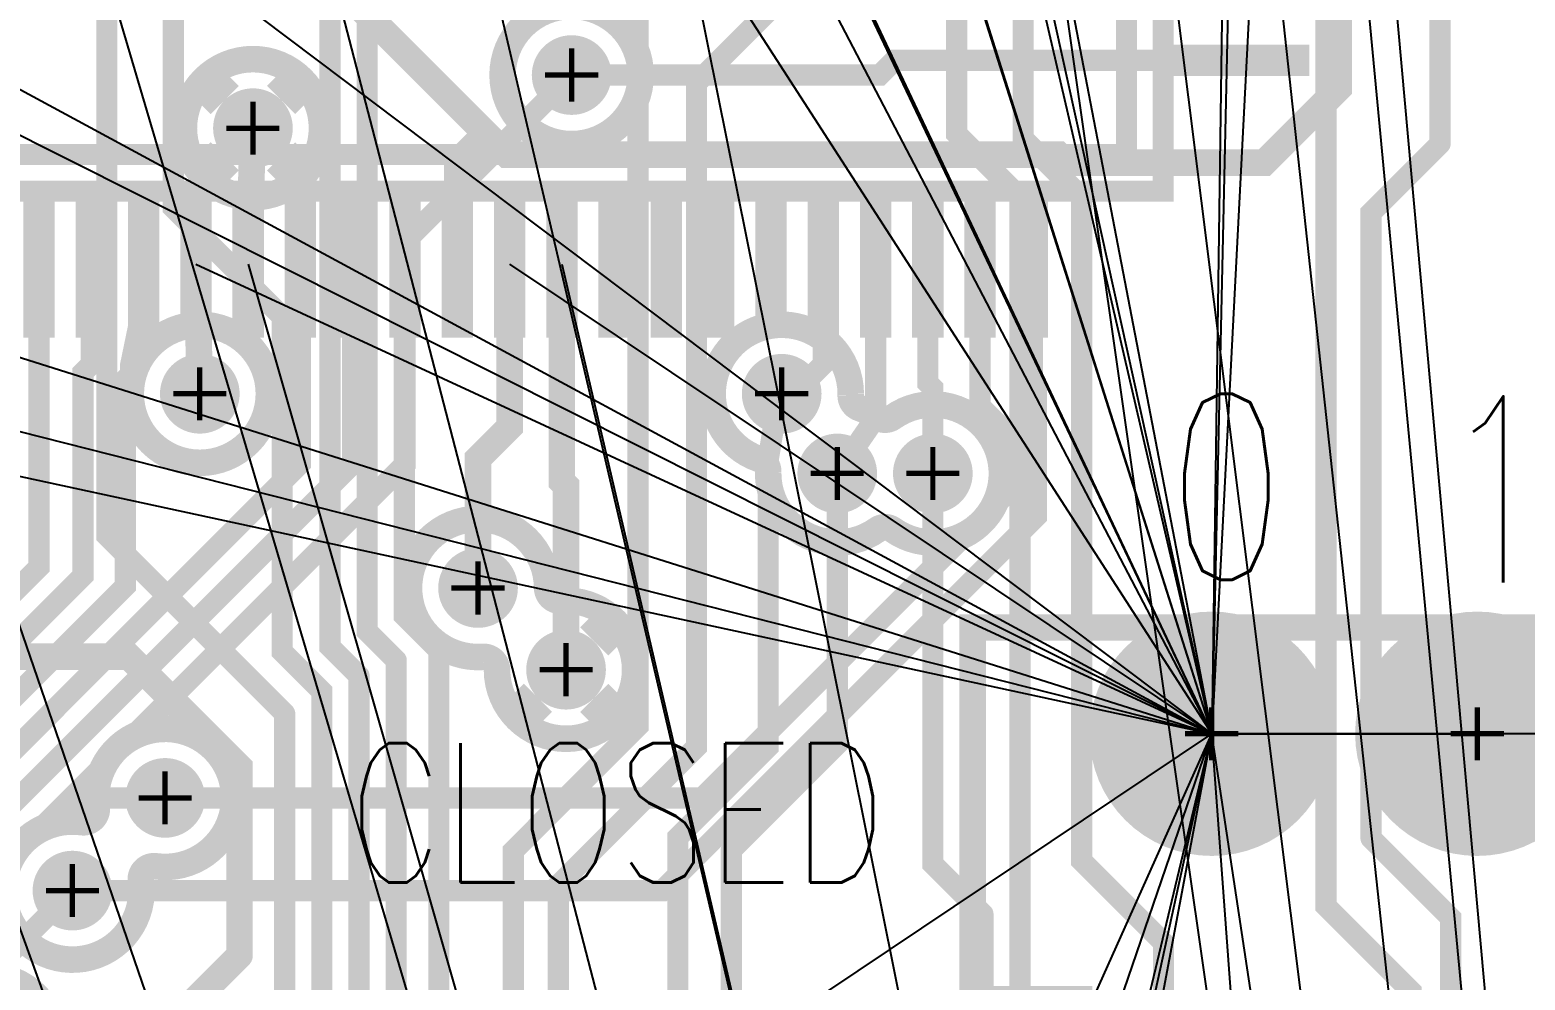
# Model space of a CAD drawing. Extents: x 17995 to 21002, y 17295 to 24095.
# Drawn here: x 19031 to 19594, y 20614 to 20972 of the extents above; entities that cross this region are included whole.
import ezdxf

# ---------------------------------------------------------------- set-up
doc = ezdxf.new("R2010")
doc.units = 0
for name, pattern in [('SIG_1', [2, 1, 1]), ('SIG_100', [2, 1, 1]), ('SIG_25', [2, 1, 1]), ('SIG_27', [2, 1, 1]), ('SIG_28', [2, 1, 1]), ('SIG_29', [2, 1, 1]), ('SIG_30', [2, 1, 1]), ('SIG_31', [2, 1, 1]), ('SIG_32', [2, 1, 1]), ('SIG_64', [2, 1, 1]), ('SIG_66', [2, 1, 1]), ('SIG_67', [2, 1, 1]), ('SIG_73', [2, 1, 1]), ('SIG_74', [2, 1, 1]), ('SIG_75', [2, 1, 1]), ('SIG_76', [2, 1, 1]), ('SIG_81', [2, 1, 1]), ('SIG_82', [2, 1, 1]), ('SIG_83', [2, 1, 1]), ('SIG_84', [2, 1, 1]), ('SIG_85', [2, 1, 1]), ('SIG_86', [2, 1, 1]), ('SIG_87', [2, 1, 1]), ('SIG_88', [2, 1, 1]), ('SIG_89', [2, 1, 1])]:
    doc.linetypes.add(name, pattern=pattern)
for name, color, linetype in [('DRIL_NPLTE_THRU_01', 176, 'CONTINUOUS'), ('DRIL_NPLTE_THRU_02', 96, 'CONTINUOUS'), ('DRIL_NPLTE_THRU_04', 16, 'CONTINUOUS'), ('DRIL_PLTE_THRU_01', 176, 'CONTINUOUS'), ('DRIL_PLTE_THRU_02', 96, 'CONTINUOUS'), ('DRIL_PLTE_THRU_04', 16, 'CONTINUOUS'), ('DRIL_SYMBOL', 183, 'CONTINUOUS'), ('LINK_00', 254, 'CONTINUOUS'), ('PADS_BOT', 1, 'CONTINUOUS'), ('PADS_INNER', 5, 'CONTINUOUS'), ('PADS_TOP', 5, 'CONTINUOUS'), ('PADS_XR_21', 176, 'CONTINUOUS'), ('PADS_XR_23', 183, 'CONTINUOUS'), ('PADS_XR_25', 253, 'CONTINUOUS'), ('PART_TOP_2DLINE_26', 254, 'CONTINUOUS'), ('PART_TOP_2DLINE_27', 43, 'CONTINUOUS'), ('POUR_VIATHERM_02', 3, 'CONTINUOUS'), ('POUR_VOID_02', 3, 'CONTINUOUS'), ('TEXT_26', 254, 'CONTINUOUS'), ('TRACE_01', 5, 'CONTINUOUS'), ('TRACE_04', 1, 'CONTINUOUS'), ('VIAPTS', 254, 'CONTINUOUS')]:
    doc.layers.add(name, color=color, linetype=linetype)
doc.styles.add('W10', font='simplex', dxfattribs={"width": 0.75})

# ---------------------------------------------------------------- blocks, each defined once
blk = doc.blocks.new('POUR_VOID_554')
at = {"layer": 'POUR_VOID_02', "const_width": 10}
blk.add_lwpolyline([(1089, 2935, 1), (1141, 2935, 1)], format="xyb", close=True, dxfattribs=at)
blk = doc.blocks.new('POUR_VOID_553')
at = {"layer": 'POUR_VOID_02', "const_width": 10}
blk.add_lwpolyline([(1069, 2835, 1), (1121, 2835, 1)], format="xyb", close=True, dxfattribs=at)
blk = doc.blocks.new('POUR_VOID_552')
at = {"layer": 'POUR_VOID_02', "const_width": 10}
blk.add_lwpolyline([(1107.95, 2682.85, -0.454432), (1078.44, 2657.09, 0.49591), (1072.81, 2651.46, -1.070071), (1021.05, 2647.95, -0.454432), (1050.55, 2673.72, 0.49591), (1056.18, 2679.35, -1.070071)], format="xyb", close=True, dxfattribs=at)
blk = doc.blocks.new('POUR_VOID_551')
at = {"layer": 'POUR_VOID_02', "const_width": 10}
blk.add_lwpolyline([(989, 2590, 1), (1041, 2590, 1)], format="xyb", close=True, dxfattribs=at)
blk = doc.blocks.new('POUR_VOID_542')
at = {"layer": 'POUR_VOID_02', "const_width": 10}
blk.add_lwpolyline([(1209, 2955, 1), (1261, 2955, 1)], format="xyb", close=True, dxfattribs=at)
blk = doc.blocks.new('POUR_VOID_541')
at = {"layer": 'POUR_VOID_02', "const_width": 10}
blk.add_lwpolyline([(1258.9, 2731.11, -0.997437), (1206.9, 2730.98, 0.433074), (1201.55, 2735.94, -0.434598), (1173.76, 2761.88, -0.997437), (1225.76, 2762.02, 0.433074), (1231.1, 2757.05, -0.434598)], format="xyb", close=True, dxfattribs=at)
blk = doc.blocks.new('POUR_VOID_532')
at = {"layer": 'POUR_VOID_02', "const_width": 10}
blk.add_lwpolyline([(1355.9, 2783.83, 0.320061), (1350.1, 2783.83, -0.609778), (1309, 2805), (1309, 2805, -0.005521), (1309.01, 2805.57, 0.005494), (1309.01, 2805.68), (1309.01, 2805.68, 0.320212), (1305.63, 2810.41, -1.942097), (1340.09, 2835), (1340.09, 2835, -0.005521), (1340.08, 2834.43, 0.005494), (1340.08, 2834.32), (1340.08, 2834.32, 0.320212), (1343.46, 2829.59, -0.072201), (1350.1, 2826.17, 0.320061), (1355.9, 2826.17, -1.941439)], format="xyb", close=True, dxfattribs=at)
blk = doc.blocks.new('POUR_VOID_501')
at = {"layer": 'POUR_VOID_02', "const_width": 10}
blk.add_lwpolyline([(1435, 2707, 1), (1517, 2707, 1)], format="xyb", close=True, dxfattribs=at)
blk = doc.blocks.new('POUR_VOID_491')
at = {"layer": 'POUR_VOID_02', "const_width": 10}
blk.add_lwpolyline([(1535, 2707, 1), (1617, 2707, 1)], format="xyb", close=True, dxfattribs=at)
blk = doc.blocks.new('POUR_OUTLINE_404')
for name in ['POUR_VOID_542', 'POUR_VOID_554', 'POUR_VOID_553', 'POUR_VOID_532', 'POUR_VOID_541', 'POUR_VOID_501', 'POUR_VOID_491', 'POUR_VOID_552', 'POUR_VOID_551']:
    blk.add_blockref(name, (0, 0))
blk = doc.blocks.new('POUR_VIATHERM_794')
at = {"layer": 'POUR_VIATHERM_02', "const_width": 15}
for points in [[(1251.28, 2749.5), (1243.51, 2741.72)], [(1214.51, 2712.73), (1222.29, 2720.51)], [(1251.28, 2712.73), (1243.51, 2720.51)]]:
    blk.add_lwpolyline(points, dxfattribs=at)
blk = doc.blocks.new('POUR_VIATHERM_795')
at = {"layer": 'POUR_VIATHERM_02', "const_width": 15}
for points in [[(1096.62, 2953.38), (1104.39, 2945.61)], [(1133.38, 2953.38), (1125.61, 2945.61)], [(1096.62, 2916.62), (1104.39, 2924.39)], [(1133.38, 2916.62), (1125.61, 2924.39)]]:
    blk.add_lwpolyline(points, dxfattribs=at)
blk = doc.blocks.new('POUR_HEADER_0')
for name in ['POUR_OUTLINE_404', 'POUR_VIATHERM_795', 'POUR_VIATHERM_794']:
    blk.add_blockref(name, (-20, -5683))
blk = doc.blocks.new('SMOOTH_7$874015748')
at = {"const_width": 3.94}
blk.add_lwpolyline([(-1.97, 0, 1), (1.97, 0, 1)], format="xyb", close=True, dxfattribs=at)
blk = doc.blocks.new('PART_BODY_TOP_6')
at = {"layer": 'PART_TOP_2DLINE_26', "const_width": 7.87}
blk.add_lwpolyline([(-379.92, -379.92), (379.92, -379.92), (379.92, 379.92), (-379.92, 379.92), (-379.92, 350.39), (-368.11, 344.49), (-379.92, 338.58)], close=True, dxfattribs=at)
at = {"layer": 'PART_TOP_2DLINE_27', "const_width": 7.87}
blk.add_lwpolyline([(-393.7, -393.7), (393.7, -393.7), (393.7, 393.7), (-393.7, 393.7), (-393.7, 350.39), (-381.89, 344.49), (-393.7, 338.58)], close=True, dxfattribs=at)
at = {"layer": 'PART_TOP_2DLINE_26'}
blk.add_blockref('SMOOTH_7$874015748', (379.92, -379.92), dxfattribs=at)
at = {"layer": 'PART_TOP_2DLINE_27'}
blk.add_blockref('SMOOTH_7$874015748', (393.7, -393.7), dxfattribs=at)
blk = doc.blocks.new('DRIL_HOLE_0')
blk.add_lwpolyline([(0, 0, 1), (0, 0, 1)], format="xyb", close=True)
blk = doc.blocks.new('PAD_0')
blk.add_lwpolyline([(0, 0, 1), (0, 0, 1)], format="xyb", close=True)
blk = doc.blocks.new('PAD_14')
at = {"const_width": 11.81}
blk.add_lwpolyline([(-27.56, 0), (27.56, 0)], dxfattribs=at)
blk = doc.blocks.new('STK_TOP_14')
at = {"layer": 'DRIL_NPLTE_THRU_01'}
blk.add_blockref('DRIL_HOLE_0', (0, 0), dxfattribs=at)
at = {"layer": 'DRIL_NPLTE_THRU_02'}
blk.add_blockref('DRIL_HOLE_0', (0, 0), dxfattribs=at)
at = {"layer": 'DRIL_NPLTE_THRU_04'}
blk.add_blockref('DRIL_HOLE_0', (0, 0), dxfattribs=at)
at = {"layer": 'PADS_BOT'}
blk.add_blockref('PAD_0', (0, 0), dxfattribs=at)
at = {"layer": 'PADS_INNER'}
blk.add_blockref('PAD_0', (0, 0), dxfattribs=at)
at = {"layer": 'PADS_TOP', "rotation": 90}
blk.add_blockref('PAD_14', (0, 0), dxfattribs=at)
at = {"layer": 'PADS_XR_21', "rotation": 90}
blk.add_blockref('PAD_14', (0, 0), dxfattribs=at)
at = {"layer": 'PADS_XR_23', "rotation": 90}
blk.add_blockref('PAD_14', (0, 0), dxfattribs=at)
blk = doc.blocks.new('STK_TOP_15')
at = {"layer": 'DRIL_NPLTE_THRU_01'}
blk.add_blockref('DRIL_HOLE_0', (0, 0), dxfattribs=at)
at = {"layer": 'DRIL_NPLTE_THRU_02'}
blk.add_blockref('DRIL_HOLE_0', (0, 0), dxfattribs=at)
at = {"layer": 'DRIL_NPLTE_THRU_04'}
blk.add_blockref('DRIL_HOLE_0', (0, 0), dxfattribs=at)
at = {"layer": 'PADS_BOT'}
blk.add_blockref('PAD_0', (0, 0), dxfattribs=at)
at = {"layer": 'PADS_INNER'}
blk.add_blockref('PAD_0', (0, 0), dxfattribs=at)
at = {"layer": 'PADS_TOP'}
blk.add_blockref('PAD_14', (0, 0), dxfattribs=at)
at = {"layer": 'PADS_XR_21'}
blk.add_blockref('PAD_14', (0, 0), dxfattribs=at)
at = {"layer": 'PADS_XR_23'}
blk.add_blockref('PAD_14', (0, 0), dxfattribs=at)
blk = doc.blocks.new('SYM_TOP_8')
for name, p in [('PART_BODY_TOP_6', (0, 0)), ('STK_TOP_15', (421.26, -344.49)), ('STK_TOP_14', (-29.53, -421.26)), ('STK_TOP_14', (-9.84, -421.26)), ('STK_TOP_14', (9.84, -421.26)), ('STK_TOP_14', (29.53, -421.26)), ('STK_TOP_14', (49.21, -421.26)), ('STK_TOP_14', (68.9, -421.26)), ('STK_TOP_14', (88.58, -421.26)), ('STK_TOP_14', (108.27, -421.26)), ('STK_TOP_14', (127.95, -421.26)), ('STK_TOP_14', (147.64, -421.26)), ('STK_TOP_14', (167.32, -421.26)), ('STK_TOP_14', (187.01, -421.26)), ('STK_TOP_14', (206.69, -421.26)), ('STK_TOP_14', (226.38, -421.26)), ('STK_TOP_14', (246.06, -421.26)), ('STK_TOP_14', (265.75, -421.26)), ('STK_TOP_14', (285.43, -421.26)), ('STK_TOP_14', (305.12, -421.26)), ('STK_TOP_14', (324.8, -421.26)), ('STK_TOP_14', (344.49, -421.26))]:
    blk.add_blockref(name, p)
blk = doc.blocks.new('PART_TOP_37')
blk.add_blockref('SYM_TOP_8', (0, 0))
blk = doc.blocks.new('SMOOTH_10')
at = {"const_width": 5}
blk.add_lwpolyline([(-2.5, 0, 1), (2.5, 0, 1)], format="xyb", close=True, dxfattribs=at)
blk = doc.blocks.new('PART_BODY_TOP_5')
at = {"layer": 'PART_TOP_2DLINE_26', "const_width": 10}
blk.add_lwpolyline([(0, 0), (480, 0), (480, 380), (0, 380), (0, 240), (40, 240), (40, 160), (0, 160)], close=True, dxfattribs=at)
at = {"layer": 'PART_TOP_2DLINE_26'}
for p in [(0, 380), (480, 380), (0, 240), (40, 240), (0, 160), (40, 160), (0, 0), (480, 0)]:
    blk.add_blockref('SMOOTH_10', p, dxfattribs=at)
blk = doc.blocks.new('DRIL_SYMBOL_35')
at = {"layer": 'DRIL_SYMBOL', "const_width": 2}
for points in [[(0, -10), (0, 10)], [(-10, 0), (10, 0)]]:
    blk.add_lwpolyline(points, dxfattribs=at)
blk = doc.blocks.new('DRIL_HOLE_35')
at = {"const_width": 17.5}
blk.add_lwpolyline([(-8.75, 0, 1), (8.75, 0, 1)], format="xyb", close=True, dxfattribs=at)
blk.add_blockref('DRIL_SYMBOL_35', (0, 0))
blk = doc.blocks.new('PAD_2')
at = {"const_width": 30}
blk.add_lwpolyline([(0, -15, 1), (0, 15, 1)], format="xyb", close=True, dxfattribs=at)
blk = doc.blocks.new('PAD_3')
at = {"const_width": 60}
blk.add_lwpolyline([(-30, 0), (30, 0)], dxfattribs=at)
blk = doc.blocks.new('PAD_9')
at = {"const_width": 40}
blk.add_lwpolyline([(0, -20, 1), (0, 20, 1)], format="xyb", close=True, dxfattribs=at)
blk = doc.blocks.new('STK_TOP_8')
at = {"layer": 'DRIL_PLTE_THRU_01'}
blk.add_blockref('DRIL_HOLE_35', (0, 0), dxfattribs=at)
at = {"layer": 'DRIL_PLTE_THRU_02'}
blk.add_blockref('DRIL_HOLE_35', (0, 0), dxfattribs=at)
at = {"layer": 'DRIL_PLTE_THRU_04'}
blk.add_blockref('DRIL_HOLE_35', (0, 0), dxfattribs=at)
at = {"layer": 'PADS_BOT'}
blk.add_blockref('PAD_3', (0, 0), dxfattribs=at)
at = {"layer": 'PADS_INNER'}
blk.add_blockref('PAD_2', (0, 0), dxfattribs=at)
at = {"layer": 'PADS_TOP'}
blk.add_blockref('PAD_3', (0, 0), dxfattribs=at)
at = {"layer": 'PADS_XR_25'}
blk.add_blockref('PAD_9', (0, 0), dxfattribs=at)
blk = doc.blocks.new('STK_TOP_7')
at = {"layer": 'DRIL_PLTE_THRU_01'}
blk.add_blockref('DRIL_HOLE_35', (0, 0), dxfattribs=at)
at = {"layer": 'DRIL_PLTE_THRU_02'}
blk.add_blockref('DRIL_HOLE_35', (0, 0), dxfattribs=at)
at = {"layer": 'DRIL_PLTE_THRU_04'}
blk.add_blockref('DRIL_HOLE_35', (0, 0), dxfattribs=at)
at = {"layer": 'PADS_BOT'}
blk.add_blockref('PAD_2', (0, 0), dxfattribs=at)
at = {"layer": 'PADS_INNER'}
blk.add_blockref('PAD_2', (0, 0), dxfattribs=at)
at = {"layer": 'PADS_TOP'}
blk.add_blockref('PAD_2', (0, 0), dxfattribs=at)
at = {"layer": 'PADS_XR_25'}
blk.add_blockref('PAD_9', (0, 0), dxfattribs=at)
blk = doc.blocks.new('SYM_TOP_7')
for name, p in [('PART_BODY_TOP_5', (0, 0)), ('STK_TOP_7', (90, 340)), ('STK_TOP_7', (190, 340)), ('STK_TOP_7', (290, 340)), ('STK_TOP_7', (390, 340)), ('STK_TOP_8', (90, 40)), ('STK_TOP_7', (190, 40)), ('STK_TOP_7', (290, 40)), ('STK_TOP_7', (390, 40))]:
    blk.add_blockref(name, p)
blk = doc.blocks.new('PART_TOP_40')
blk.add_blockref('SYM_TOP_7', (0, 0))
blk = doc.blocks.new('TRACE_266')
at = {"layer": 'TRACE_01', "linetype": 'SIG_1', "const_width": 10}
blk.add_lwpolyline([(19231.32, 20883.74), (19231.32, 20801.94), (19232.9, 20800.36), (19232.9, 20731.11)], dxfattribs=at)
at = {"layer": 'TRACE_01'}
for p in [(19231.32, 20883.74), (19231.32, 20801.94), (19232.9, 20800.36), (19232.9, 20731.11)]:
    blk.add_blockref('SMOOTH_10', p, dxfattribs=at)
blk = doc.blocks.new('TRACE_450')
at = {"layer": 'TRACE_01', "linetype": 'SIG_1', "const_width": 10}
blk.add_lwpolyline([(19113.21, 20883.74), (19114.12, 20883.74), (19114.12, 20906.3), (19115, 20935)], dxfattribs=at)
at = {"layer": 'TRACE_01'}
for p in [(19115, 20935), (19114.12, 20906.3), (19113.21, 20883.74), (19114.12, 20883.74)]:
    blk.add_blockref('SMOOTH_10', p, dxfattribs=at)
blk = doc.blocks.new('SMOOTH_8')
at = {"const_width": 4}
blk.add_lwpolyline([(-2, 0, 1), (2, 0, 1)], format="xyb", close=True, dxfattribs=at)
blk = doc.blocks.new('TRACE_264')
at = {"layer": 'TRACE_01', "linetype": 'SIG_25', "const_width": 8}
blk.add_lwpolyline([(19081.94, 20682.85), (19284.21, 20682.85), (19396, 20794.64), (19396, 20823.14)], dxfattribs=at)
at = {"layer": 'TRACE_01'}
for p in [(19396, 20823.14), (19396, 20794.64), (19081.94, 20682.85), (19284.21, 20682.85)]:
    blk.add_blockref('SMOOTH_8', p, dxfattribs=at)
blk = doc.blocks.new('TRACE_458')
at = {"layer": 'TRACE_01', "linetype": 'SIG_25', "const_width": 8}
blk.add_lwpolyline([(19388.8, 20883.74), (19388.8, 20830.34), (19396, 20823.14)], dxfattribs=at)
at = {"layer": 'TRACE_01'}
for p in [(19388.8, 20883.74), (19388.8, 20830.34), (19396, 20823.14)]:
    blk.add_blockref('SMOOTH_8', p, dxfattribs=at)
blk = doc.blocks.new('TRACE_840')
at = {"layer": 'TRACE_04', "linetype": 'SIG_25', "const_width": 8}
blk.add_lwpolyline([(18913, 20233), (18913, 20549.26), (19046.59, 20682.85), (19081.94, 20682.85)], dxfattribs=at)
at = {"layer": 'TRACE_04'}
for p in [(19046.59, 20682.85), (19081.94, 20682.85), (18913, 20549.26), (18913, 20233)]:
    blk.add_blockref('SMOOTH_8', p, dxfattribs=at)
blk = doc.blocks.new('TRACE_308')
at = {"layer": 'TRACE_01', "linetype": 'SIG_27', "const_width": 8}
blk.add_lwpolyline([(18094, 20551), (18274, 20551), (18337, 20614), (18696.73, 20614), (18712.73, 20630), (18791.81, 20630), (18811.81, 20610), (18898.18, 20610), (18918.18, 20630), (18993.74, 20630), (19172.27, 20808.53), (19172.27, 20883.74)], dxfattribs=at)
at = {"layer": 'TRACE_01'}
for p in [(19172.27, 20883.74), (19172.27, 20808.53)]:
    blk.add_blockref('SMOOTH_8', p, dxfattribs=at)
blk = doc.blocks.new('TRACE_306')
at = {"layer": 'TRACE_01', "linetype": 'SIG_28', "const_width": 8}
blk.add_lwpolyline([(18094, 20651), (18294, 20651), (18314, 20631), (18693.64, 20631), (18706.64, 20644), (18799.26, 20644), (18819.26, 20624), (18889.97, 20624), (18910.97, 20645), (18988.94, 20645), (19152.58, 20808.65), (19152.58, 20883.74)], dxfattribs=at)
at = {"layer": 'TRACE_01'}
for p in [(19152.58, 20883.74), (19152.58, 20808.65)]:
    blk.add_blockref('SMOOTH_8', p, dxfattribs=at)
blk = doc.blocks.new('TRACE_214')
at = {"layer": 'TRACE_01', "linetype": 'SIG_29', "const_width": 8}
blk.add_lwpolyline([(18094, 20751), (18149, 20751), (18188, 20712), (18552.72, 20712), (18579.72, 20685), (18697.36, 20685), (18717.36, 20665), (18800.43, 20665), (18827.43, 20638), (18882.07, 20638), (18904.07, 20660), (18984.14, 20660), (19132.9, 20808.76), (19132.9, 20883.74)], dxfattribs=at)
at = {"layer": 'TRACE_01'}
for p in [(19132.9, 20883.74), (19132.9, 20808.76)]:
    blk.add_blockref('SMOOTH_8', p, dxfattribs=at)
blk = doc.blocks.new('TRACE_206')
at = {"layer": 'TRACE_01', "linetype": 'SIG_30', "const_width": 8}
blk.add_lwpolyline([(18094, 20851), (18131.14, 20813.86), (18131.14, 20803.5), (18207.64, 20727), (18592.36, 20727), (18619.36, 20700), (18702.15, 20700), (18722.15, 20680), (18808.17, 20680), (18836.17, 20652), (18874.31, 20652), (18897.31, 20675), (18979.34, 20675), (19067, 20762.66), (19067, 20840.43), (19069, 20842.43), (19069, 20846), (19073.84, 20869.38), (19073.84, 20883.74)], dxfattribs=at)
at = {"layer": 'TRACE_01'}
for p in [(19073.84, 20883.74), (19073.84, 20869.38), (19069, 20846), (19067, 20840.43), (19069, 20842.43), (19067, 20762.66)]:
    blk.add_blockref('SMOOTH_8', p, dxfattribs=at)
blk = doc.blocks.new('TRACE_204')
at = {"layer": 'TRACE_01', "linetype": 'SIG_31', "const_width": 8}
blk.add_lwpolyline([(18094, 20951), (18219, 20826), (18582.46, 20826), (18680.46, 20728), (18713.75, 20728), (18732.75, 20709), (18866.63, 20709), (18879.63, 20696), (18980.54, 20696), (19051, 20766.46), (19051, 20843), (19054.16, 20846.16), (19054.16, 20883.74)], dxfattribs=at)
at = {"layer": 'TRACE_01'}
for p in [(19054.16, 20883.74), (19054.16, 20846.16), (19051, 20843), (19051, 20766.46)]:
    blk.add_blockref('SMOOTH_8', p, dxfattribs=at)
blk = doc.blocks.new('TRACE_202')
at = {"layer": 'TRACE_01', "linetype": 'SIG_32', "const_width": 8}
blk.add_lwpolyline([(18094, 21051), (18304, 20841), (18596.53, 20841), (18695.53, 20742), (18719.55, 20742), (18737.55, 20724), (18872.9, 20724), (18886.9, 20710), (18974.74, 20710), (19034.47, 20769.73), (19034.47, 20883.74)], dxfattribs=at)
at = {"layer": 'TRACE_01'}
for p in [(19034.47, 20883.74), (19034.47, 20769.73)]:
    blk.add_blockref('SMOOTH_8', p, dxfattribs=at)
blk = doc.blocks.new('TRACE_482')
at = {"layer": 'TRACE_01', "linetype": 'SIG_64', "const_width": 10}
blk.add_lwpolyline([(18878.69, 20958.91), (18889, 20969.23), (18889, 20982.6), (18912.4, 21006), (19129.65, 21006), (19202.65, 20933)], dxfattribs=at)
at = {"layer": 'TRACE_01'}
for p in [(18912.4, 21006), (19129.65, 21006), (18889, 20982.6), (18889, 20969.23), (18878.69, 20958.91), (19202.65, 20933)]:
    blk.add_blockref('SMOOTH_10', p, dxfattribs=at)
blk = doc.blocks.new('TRACE_122')
at = {"layer": 'TRACE_01', "linetype": 'SIG_64', "const_width": 10}
blk.add_lwpolyline([(19202.65, 20933), (19210.65, 20925), (19418.33, 20925), (19421.33, 20922), (19495.77, 20922), (19523.82, 20950.05), (19523.82, 21050)], dxfattribs=at)
at = {"layer": 'TRACE_01'}
for p in [(19523.82, 21050), (19523.82, 20950.05), (19202.65, 20933), (19210.65, 20925), (19418.33, 20925), (19421.33, 20922), (19495.77, 20922)]:
    blk.add_blockref('SMOOTH_10', p, dxfattribs=at)
blk = doc.blocks.new('TRACE_120')
at = {"layer": 'TRACE_01', "linetype": 'SIG_64', "const_width": 10}
blk.add_lwpolyline([(19523.82, 21050), (19547.72, 21050), (19645.72, 20952)], dxfattribs=at)
at = {"layer": 'TRACE_01'}
for p in [(19523.82, 21050), (19547.72, 21050), (19645.72, 20952)]:
    blk.add_blockref('SMOOTH_10', p, dxfattribs=at)
blk = doc.blocks.new('TRACE_1014')
at = {"layer": 'TRACE_04', "linetype": 'SIG_64', "const_width": 10}
blk.add_lwpolyline([(19083, 19089.12), (19083, 20157.87), (19093, 20167.87), (19093, 20606.56), (19109.94, 20623.5)], dxfattribs=at)
at = {"layer": 'TRACE_04'}
blk.add_blockref('SMOOTH_10', (19109.94, 20623.5), dxfattribs=at)
blk = doc.blocks.new('TRACE_1016')
at = {"layer": 'TRACE_04', "linetype": 'SIG_64', "const_width": 10}
blk.add_lwpolyline([(19109.94, 20623.5), (19109.94, 20694.45), (19068.4, 20736), (18970.18, 20736), (18926.96, 20779.22)], dxfattribs=at)
at = {"layer": 'TRACE_04'}
for p in [(18926.96, 20779.22), (18970.18, 20736), (19068.4, 20736), (19109.94, 20694.45), (19109.94, 20623.5)]:
    blk.add_blockref('SMOOTH_10', p, dxfattribs=at)
blk = doc.blocks.new('TRACE_442')
at = {"layer": 'TRACE_01', "linetype": 'SIG_64', "const_width": 10}
blk.add_lwpolyline([(19191.95, 20883.74), (19191.95, 20922.3), (19202.65, 20933)], dxfattribs=at)
at = {"layer": 'TRACE_01'}
for p in [(19202.65, 20933), (19191.95, 20922.3), (19191.95, 20883.74)]:
    blk.add_blockref('SMOOTH_10', p, dxfattribs=at)
blk = doc.blocks.new('TRACE_92')
at = {"layer": 'TRACE_01', "linetype": 'SIG_66', "const_width": 10}
blk.add_lwpolyline([(19199.76, 20761.88), (19199.76, 20810.59), (19211.64, 20822.47), (19211.64, 20883.74)], dxfattribs=at)
at = {"layer": 'TRACE_01'}
for p in [(19211.64, 20883.74), (19211.64, 20822.47), (19199.76, 20810.59), (19199.76, 20761.88)]:
    blk.add_blockref('SMOOTH_10', p, dxfattribs=at)
blk = doc.blocks.new('TRACE_88')
at = {"layer": 'TRACE_01', "linetype": 'SIG_66', "const_width": 10}
blk.add_lwpolyline([(19093.53, 20883.74), (19094.43, 20883.74), (19094.43, 20861.18), (19095, 20835)], dxfattribs=at)
at = {"layer": 'TRACE_01'}
for p in [(19093.53, 20883.74), (19094.43, 20883.74), (19094.43, 20861.18), (19095, 20835)]:
    blk.add_blockref('SMOOTH_10', p, dxfattribs=at)
blk = doc.blocks.new('TRACE_1060')
at = {"layer": 'TRACE_04', "linetype": 'SIG_67', "const_width": 8}
blk.add_lwpolyline([(19514, 20155), (19474.86, 20194.14), (19460.5, 20194.14), (19403.85, 20250.8), (19403.85, 20909), (19380, 20932.85), (19380, 21335)], dxfattribs=at)
at = {"layer": 'TRACE_04'}
for p in [(19380, 20932.85), (19403.85, 20909)]:
    blk.add_blockref('SMOOTH_8', p, dxfattribs=at)
blk = doc.blocks.new('TRACE_0')
at = {"layer": 'TRACE_04', "linetype": 'SIG_73', "const_width": 8}
blk.add_lwpolyline([(19205, 19685), (19213, 19693), (19213, 20662.93), (19260, 20709.93), (19260, 21645)], dxfattribs=at)
at = {"layer": 'TRACE_04'}
for p in [(19260, 20709.93), (19213, 20662.93)]:
    blk.add_blockref('SMOOTH_8', p, dxfattribs=at)
blk = doc.blocks.new('TRACE_1388')
at = {"layer": 'TRACE_04', "linetype": 'SIG_74', "const_width": 8}
blk.add_lwpolyline([(19160, 20066.71), (19168.94, 20075.65), (19168.94, 20734.65)], dxfattribs=at)
at = {"layer": 'TRACE_04'}
blk.add_blockref('SMOOTH_8', (19168.94, 20734.65), dxfattribs=at)
blk = doc.blocks.new('TRACE_1384')
at = {"layer": 'TRACE_04', "linetype": 'SIG_74', "const_width": 8}
blk.add_lwpolyline([(19168.94, 20734.65), (19158, 20745.6), (19158, 20988.07)], dxfattribs=at)
at = {"layer": 'TRACE_04'}
for p in [(19158, 20988.07), (19158, 20745.6), (19168.94, 20734.65)]:
    blk.add_blockref('SMOOTH_8', p, dxfattribs=at)
blk = doc.blocks.new('TRACE_1382')
at = {"layer": 'TRACE_04', "linetype": 'SIG_75', "const_width": 8}
blk.add_lwpolyline([(19146, 20263.86), (19154.94, 20272.8), (19154.94, 20728.81)], dxfattribs=at)
at = {"layer": 'TRACE_04'}
for p in [(19154.94, 20728.81), (19154.94, 20272.8), (19146, 20263.86)]:
    blk.add_blockref('SMOOTH_8', p, dxfattribs=at)
blk = doc.blocks.new('TRACE_1378')
at = {"layer": 'TRACE_04', "linetype": 'SIG_75', "const_width": 8}
blk.add_lwpolyline([(19154.94, 20728.81), (19144, 20739.76), (19144, 21068.59)], dxfattribs=at)
at = {"layer": 'TRACE_04'}
for p in [(19144, 21068.59), (19144, 20739.76), (19154.94, 20728.81)]:
    blk.add_blockref('SMOOTH_8', p, dxfattribs=at)
blk = doc.blocks.new('TRACE_958')
at = {"layer": 'TRACE_04', "linetype": 'SIG_76', "const_width": 8}
blk.add_lwpolyline([(19126.94, 20714.61), (19060, 20781.55), (19060, 21087.72)], dxfattribs=at)
at = {"layer": 'TRACE_04'}
for p in [(19060, 21087.72), (19060, 20781.55), (19126.94, 20714.61)]:
    blk.add_blockref('SMOOTH_8', p, dxfattribs=at)
blk = doc.blocks.new('TRACE_1188')
at = {"layer": 'TRACE_04', "linetype": 'SIG_76', "const_width": 8}
blk.add_lwpolyline([(19100, 19910.29), (19110, 19920.29), (19110, 20551.77), (19126.94, 20568.71), (19126.94, 20714.61)], dxfattribs=at)
at = {"layer": 'TRACE_04'}
blk.add_blockref('SMOOTH_8', (19126.94, 20714.61), dxfattribs=at)
blk = doc.blocks.new('TRACE_946')
at = {"layer": 'TRACE_04', "linetype": 'SIG_81', "const_width": 8}
blk.add_lwpolyline([(19275, 19955), (19275, 20668.04), (19309, 20702.04), (19309, 20810.16), (19313.09, 20835.16)], dxfattribs=at)
at = {"layer": 'TRACE_04'}
for p in [(19313.09, 20835.16), (19309, 20810.16), (19309, 20702.04), (19275, 20668.04)]:
    blk.add_blockref('SMOOTH_8', p, dxfattribs=at)
blk = doc.blocks.new('TRACE_948')
at = {"layer": 'TRACE_04', "linetype": 'SIG_81', "const_width": 8}
blk.add_lwpolyline([(19314.09, 20835), (19313.09, 20835.16)], dxfattribs=at)
at = {"layer": 'TRACE_04'}
for p in [(19313.09, 20835.16), (19314.09, 20835)]:
    blk.add_blockref('SMOOTH_8', p, dxfattribs=at)
blk = doc.blocks.new('TRACE_452')
at = {"layer": 'TRACE_01', "linetype": 'SIG_81', "const_width": 8}
blk.add_lwpolyline([(19314.09, 20835), (19318.57, 20835), (19329.75, 20846.18), (19329.75, 20883.74)], dxfattribs=at)
at = {"layer": 'TRACE_01'}
for p in [(19329.75, 20883.74), (19329.75, 20846.18), (19314.09, 20835), (19318.57, 20835)]:
    blk.add_blockref('SMOOTH_8', p, dxfattribs=at)
blk = doc.blocks.new('TRACE_988')
at = {"layer": 'TRACE_04', "linetype": 'SIG_82', "const_width": 8}
blk.add_lwpolyline([(19331.29, 19995.22), (19329, 19997.52), (19329, 20509.19), (19295.1, 20543.09), (19295.1, 20663.1)], dxfattribs=at)
at = {"layer": 'TRACE_04'}
blk.add_blockref('SMOOTH_8', (19295.1, 20663.1), dxfattribs=at)
blk = doc.blocks.new('TRACE_990')
at = {"layer": 'TRACE_04', "linetype": 'SIG_82', "const_width": 8}
blk.add_lwpolyline([(19295.1, 20663.1), (19335, 20703), (19335, 20805)], dxfattribs=at)
at = {"layer": 'TRACE_04'}
for p in [(19335, 20805), (19335, 20703), (19295.1, 20663.1)]:
    blk.add_blockref('SMOOTH_8', p, dxfattribs=at)
blk = doc.blocks.new('TRACE_456')
at = {"layer": 'TRACE_01', "linetype": 'SIG_82', "const_width": 8}
blk.add_lwpolyline([(19335, 20805), (19349.43, 20825.92), (19349.43, 20883.74)], dxfattribs=at)
at = {"layer": 'TRACE_01'}
for p in [(19349.43, 20883.74), (19349.43, 20825.92), (19335, 20805)]:
    blk.add_blockref('SMOOTH_8', p, dxfattribs=at)
blk = doc.blocks.new('TRACE_1028')
at = {"layer": 'TRACE_04', "linetype": 'SIG_83', "const_width": 8}
blk.add_lwpolyline([(19252.96, 19482.04), (19256, 19482.04), (19256, 19581.16), (19329, 19654.16), (19329, 19736.29), (19389.85, 19797.14), (19389.85, 20639.15)], dxfattribs=at)
at = {"layer": 'TRACE_04'}
blk.add_blockref('SMOOTH_8', (19389.85, 20639.15), dxfattribs=at)
blk = doc.blocks.new('TRACE_1058')
at = {"layer": 'TRACE_04', "linetype": 'SIG_83', "const_width": 8}
blk.add_lwpolyline([(19389.85, 20639.15), (19371, 20658), (19371, 20805)], dxfattribs=at)
at = {"layer": 'TRACE_04'}
for p in [(19371, 20805), (19371, 20658), (19389.85, 20639.15)]:
    blk.add_blockref('SMOOTH_8', p, dxfattribs=at)
blk = doc.blocks.new('TRACE_454')
at = {"layer": 'TRACE_01', "linetype": 'SIG_83', "const_width": 8}
blk.add_lwpolyline([(19369.12, 20883.74), (19369.12, 20839.03), (19371, 20837.15), (19371, 20805)], dxfattribs=at)
at = {"layer": 'TRACE_01'}
for p in [(19369.12, 20883.74), (19369.12, 20839.03), (19371, 20837.15), (19371, 20805)]:
    blk.add_blockref('SMOOTH_8', p, dxfattribs=at)
blk = doc.blocks.new('TRACE_286')
at = {"layer": 'TRACE_01', "linetype": 'SIG_84', "const_width": 8}
blk.add_lwpolyline([(19047.05, 20647.95), (19269.11, 20647.95), (19410, 20788.85), (19410, 20836.72)], dxfattribs=at)
at = {"layer": 'TRACE_01'}
for p in [(19410, 20836.72), (19410, 20788.85), (19047.05, 20647.95), (19269.11, 20647.95)]:
    blk.add_blockref('SMOOTH_8', p, dxfattribs=at)
blk = doc.blocks.new('TRACE_460')
at = {"layer": 'TRACE_01', "linetype": 'SIG_84', "const_width": 8}
blk.add_lwpolyline([(19408.49, 20883.74), (19408.49, 20838.23), (19410, 20836.72)], dxfattribs=at)
at = {"layer": 'TRACE_01'}
for p in [(19408.49, 20883.74), (19408.49, 20838.23), (19410, 20836.72)]:
    blk.add_blockref('SMOOTH_8', p, dxfattribs=at)
blk = doc.blocks.new('TRACE_858')
at = {"layer": 'TRACE_04', "linetype": 'SIG_84', "const_width": 8}
blk.add_lwpolyline([(18913, 20033), (18913, 20075), (18959, 20121), (18959, 20569.36), (19012.28, 20622.64), (19021.73, 20622.64), (19047.05, 20647.95)], dxfattribs=at)
at = {"layer": 'TRACE_04'}
blk.add_blockref('SMOOTH_8', (19047.05, 20647.95), dxfattribs=at)
blk = doc.blocks.new('TRACE_1390')
at = {"layer": 'TRACE_04', "linetype": 'SIG_85', "const_width": 8}
blk.add_lwpolyline([(19172, 20892), (19235, 20955)], dxfattribs=at)
at = {"layer": 'TRACE_04'}
for p in [(19235, 20955), (19172, 20892)]:
    blk.add_blockref('SMOOTH_8', p, dxfattribs=at)
blk = doc.blocks.new('TRACE_532')
at = {"layer": 'TRACE_01', "linetype": 'SIG_85', "const_width": 8}
blk.add_lwpolyline([(19235, 20955), (19351, 20955), (19356.51, 20960.51), (19485.26, 20960.51)], dxfattribs=at)
at = {"layer": 'TRACE_01'}
for p in [(19356.51, 20960.51), (19485.26, 20960.51), (19235, 20955), (19351, 20955)]:
    blk.add_blockref('SMOOTH_8', p, dxfattribs=at)
blk = doc.blocks.new('TRACE_972')
at = {"layer": 'TRACE_04', "linetype": 'SIG_85', "const_width": 8}
blk.add_lwpolyline([(19185, 19865), (19185, 20738.43), (19172, 20751.43), (19172, 20892)], dxfattribs=at)
at = {"layer": 'TRACE_04'}
for p in [(19172, 20892), (19172, 20751.43), (19185, 20738.43)]:
    blk.add_blockref('SMOOTH_8', p, dxfattribs=at)
blk = doc.blocks.new('TRACE_1186')
at = {"layer": 'TRACE_04', "linetype": 'SIG_86', "const_width": 8}
blk.add_lwpolyline([(19140.94, 20437.49), (19140.94, 20722.97), (19126, 20737.91), (19126, 20864), (19085, 20905), (19085, 21055)], dxfattribs=at)
at = {"layer": 'TRACE_04'}
for p in [(19085, 20905), (19126, 20864), (19126, 20737.91), (19140.94, 20722.97)]:
    blk.add_blockref('SMOOTH_8', p, dxfattribs=at)
blk = doc.blocks.new('TRACE_1198')
at = {"layer": 'TRACE_04', "linetype": 'SIG_87', "const_width": 8}
blk.add_lwpolyline([(19230, 19510), (19230, 20650.04), (19282, 20702.04), (19282, 20952), (19335, 21005)], dxfattribs=at)
at = {"layer": 'TRACE_04'}
for p in [(19282, 20952), (19282, 20702.04), (19230, 20650.04)]:
    blk.add_blockref('SMOOTH_8', p, dxfattribs=at)
blk = doc.blocks.new('TRACE_784')
at = {"layer": 'TRACE_04', "linetype": 'SIG_88', "const_width": 8}
blk.add_lwpolyline([(19429, 20536.97), (19457.85, 20565.82), (19457.85, 20628.38)], dxfattribs=at)
at = {"layer": 'TRACE_04'}
for p in [(19457.85, 20628.38), (19457.85, 20565.82), (19429, 20536.97)]:
    blk.add_blockref('SMOOTH_8', p, dxfattribs=at)
blk = doc.blocks.new('TRACE_1030')
at = {"layer": 'TRACE_04', "linetype": 'SIG_88', "const_width": 8}
blk.add_lwpolyline([(19457.85, 20628.38), (19427, 20659.23), (19427, 20909), (19405, 20931), (19405, 21020)], dxfattribs=at)
at = {"layer": 'TRACE_04'}
for p in [(19405, 21020), (19405, 20931), (19427, 20909), (19427, 20659.23), (19457.85, 20628.38)]:
    blk.add_blockref('SMOOTH_8', p, dxfattribs=at)
blk = doc.blocks.new('TRACE_790')
at = {"layer": 'TRACE_04', "linetype": 'SIG_89', "const_width": 8}
blk.add_lwpolyline([(19576, 20407), (19576, 20454), (19551, 20479), (19551, 20610.11), (19519, 20642.11), (19519, 20996), (19435, 21080)], dxfattribs=at)
at = {"layer": 'TRACE_04'}
blk.add_blockref('SMOOTH_8', (19519, 20642.11), dxfattribs=at)
blk = doc.blocks.new('TRACE_1220')
at = {"layer": 'TRACE_04', "linetype": 'SIG_100', "const_width": 8}
blk.add_lwpolyline([(19536, 20667.67), (19536, 20903.19), (19562, 20929.19)], dxfattribs=at)
at = {"layer": 'TRACE_04'}
for p in [(19562, 20929.19), (19536, 20903.19), (19536, 20667.67)]:
    blk.add_blockref('SMOOTH_8', p, dxfattribs=at)
blk = doc.blocks.new('TRACE_1218')
at = {"layer": 'TRACE_04', "linetype": 'SIG_100', "const_width": 8}
blk.add_lwpolyline([(19562, 20929.19), (19562, 21148), (19535, 21175)], dxfattribs=at)
at = {"layer": 'TRACE_04'}
for p in [(19535, 21175), (19562, 21148), (19562, 20929.19)]:
    blk.add_blockref('SMOOTH_8', p, dxfattribs=at)
blk = doc.blocks.new('TRACE_1216')
at = {"layer": 'TRACE_04', "linetype": 'SIG_100', "const_width": 8}
blk.add_lwpolyline([(19616, 19308.95), (19616, 20440.5), (19566, 20490.5), (19566, 20637.67), (19536, 20667.67)], dxfattribs=at)
at = {"layer": 'TRACE_04'}
for p in [(19536, 20667.67), (19566, 20637.67)]:
    blk.add_blockref('SMOOTH_8', p, dxfattribs=at)
blk = doc.blocks.new('DRIL_SYMBOL_10')
at = {"layer": 'DRIL_SYMBOL', "const_width": 2}
for points in [[(0, -10), (0, 10)], [(-10, 0), (10, 0)]]:
    blk.add_lwpolyline(points, dxfattribs=at)
blk = doc.blocks.new('DRIL_HOLE_10')
at = {"const_width": 5}
blk.add_lwpolyline([(-2.5, 0, 1), (2.5, 0, 1)], format="xyb", close=True, dxfattribs=at)
blk.add_blockref('DRIL_SYMBOL_10', (0, 0))
blk = doc.blocks.new('PAD_17')
at = {"const_width": 15}
blk.add_lwpolyline([(0, -7.5, 1), (0, 7.5, 1)], format="xyb", close=True, dxfattribs=at)
blk = doc.blocks.new('STK_TOP_182')
at = {"layer": 'DRIL_PLTE_THRU_01'}
blk.add_blockref('DRIL_HOLE_10', (0, 0), dxfattribs=at)
at = {"layer": 'DRIL_PLTE_THRU_02'}
blk.add_blockref('DRIL_HOLE_10', (0, 0), dxfattribs=at)
at = {"layer": 'DRIL_PLTE_THRU_04'}
blk.add_blockref('DRIL_HOLE_10', (0, 0), dxfattribs=at)
at = {"layer": 'PADS_BOT'}
blk.add_blockref('PAD_17', (0, 0), dxfattribs=at)
at = {"layer": 'PADS_INNER'}
blk.add_blockref('PAD_17', (0, 0), dxfattribs=at)
at = {"layer": 'PADS_TOP'}
blk.add_blockref('PAD_17', (0, 0), dxfattribs=at)
blk = doc.blocks.new('SYM_TOP_1')
blk.add_blockref('STK_TOP_182', (0, 0))

msp = doc.modelspace()

# ---------------------------------------------------------------- linework, layer by layer
at = {"layer": 'LINK_00', "linetype": 'SIG_1'}
for p in [(19153, 23456), (18094, 23451), (19348, 22957), (19153, 22855), (18527.09, 22797), (18783, 22797), (19132.9, 21726.26), (19485.26, 21649.49), (19064, 21305), (19485.26, 21137.68), (18936.05, 20883.74), (19113.21, 20883.74), (19231.32, 20883.74)]:
    msp.add_line(p, (19757, 18632), dxfattribs=at)
at = {"layer": 'LINK_00', "linetype": 'SIG_66'}
for p, q in [((18094, 23351), (19476, 20707)), ((19588, 22867), (19476, 20707)), ((19063, 22855), (19476, 20707)), ((18620, 22509), (19476, 20707)), ((18907, 22506), (19476, 20707)), ((19104, 22311), (19476, 20707)), ((18817.94, 21726.26), (19476, 20707)), ((18995.1, 21726.26), (19476, 20707)), ((19152.58, 21726.26), (19476, 20707)), ((19251.01, 21726.26), (19476, 20707)), ((19485.26, 21354.21), (19476, 20707)), ((18642.74, 21334.53), (19476, 20707)), ((18389, 21253), (19476, 20707)), ((18642.74, 21157.36), (19476, 20707)), ((19485.26, 21117.99), (19476, 20707)), ((18392, 20941), (19476, 20707)), ((18778.57, 20883.74), (19476, 20707)), ((18916.36, 20883.74), (19476, 20707)), ((19093.53, 20883.74), (19476, 20707)), ((19211.64, 20883.74), (19476, 20707)), ((18534.61, 18604.95), (19476, 20707)), ((18770, 20234), (19476, 20707)), ((18789.53, 18702.39), (19476, 20707)), ((18848, 18074), (19476, 20707)), ((18853, 17850), (19476, 20707)), ((18862.2, 17437.8), (19476, 20707)), ((19476, 20707), (19576, 20707)), ((19676, 20707), (19476, 20707)), ((19776, 20707), (19476, 20707)), ((19688, 17849), (19476, 20707)), ((19755.17, 18867), (19476, 20707))]:
    msp.add_line(p, q, dxfattribs=at)

# ---------------------------------------------------------------- block references
at = {"linetype": 'SIG_1'}
msp.add_blockref('POUR_HEADER_0', (18020, 23683), dxfattribs=at)
for name, p in [('PART_TOP_37', (19064, 21305)), ('TRACE_0', (0, 0)), ('TRACE_1060', (0, 0)), ('TRACE_1218', (0, 0)), ('TRACE_958', (0, 0)), ('TRACE_790', (0, 0)), ('TRACE_1378', (0, 0)), ('TRACE_1186', (0, 0)), ('TRACE_202', (0, 0)), ('TRACE_122', (0, 0)), ('TRACE_120', (0, 0)), ('TRACE_1030', (0, 0)), ('TRACE_482', (0, 0)), ('TRACE_1198', (0, 0)), ('TRACE_1384', (0, 0)), ('TRACE_532', (0, 0)), ('TRACE_204', (0, 0)), ('TRACE_1390', (0, 0)), ('TRACE_450', (0, 0)), ('TRACE_442', (0, 0)), ('TRACE_1220', (0, 0)), ('TRACE_972', (0, 0)), ('TRACE_308', (0, 0)), ('TRACE_306', (0, 0)), ('TRACE_214', (0, 0)), ('TRACE_206', (0, 0)), ('TRACE_88', (0, 0)), ('TRACE_92', (0, 0)), ('TRACE_266', (0, 0)), ('TRACE_452', (0, 0)), ('TRACE_456', (0, 0)), ('TRACE_454', (0, 0)), ('TRACE_458', (0, 0)), ('TRACE_460', (0, 0)), ('TRACE_286', (0, 0)), ('TRACE_946', (0, 0)), ('TRACE_948', (0, 0)), ('TRACE_264', (0, 0)), ('TRACE_990', (0, 0)), ('TRACE_1058', (0, 0)), ('TRACE_1016', (0, 0)), ('PART_TOP_40', (19386, 20367)), ('TRACE_1388', (0, 0)), ('TRACE_1382', (0, 0)), ('TRACE_1188', (0, 0)), ('TRACE_840', (0, 0)), ('TRACE_988', (0, 0)), ('TRACE_1216', (0, 0)), ('TRACE_858', (0, 0)), ('TRACE_1028', (0, 0)), ('TRACE_1014', (0, 0)), ('TRACE_784', (0, 0))]:
    msp.add_blockref(name, p)
at = {"layer": 'VIAPTS', "linetype": 'SIG_85'}
msp.add_blockref('SYM_TOP_1', (19235, 20955), dxfattribs=at)
at = {"layer": 'VIAPTS', "linetype": 'SIG_1'}
for p in [(19115, 20935), (19232.9, 20731.11)]:
    msp.add_blockref('SYM_TOP_1', p, dxfattribs=at)
at = {"layer": 'VIAPTS', "linetype": 'SIG_66'}
for p in [(19095, 20835), (19199.76, 20761.88)]:
    msp.add_blockref('SYM_TOP_1', p, dxfattribs=at)
at = {"layer": 'VIAPTS', "linetype": 'SIG_81'}
msp.add_blockref('SYM_TOP_1', (19314.09, 20835), dxfattribs=at)
at = {"layer": 'VIAPTS', "linetype": 'SIG_82'}
msp.add_blockref('SYM_TOP_1', (19335, 20805), dxfattribs=at)
at = {"layer": 'VIAPTS', "linetype": 'SIG_83'}
msp.add_blockref('SYM_TOP_1', (19371, 20805), dxfattribs=at)
at = {"layer": 'VIAPTS', "linetype": 'SIG_25'}
msp.add_blockref('SYM_TOP_1', (19081.94, 20682.85), dxfattribs=at)
at = {"layer": 'VIAPTS', "linetype": 'SIG_84'}
msp.add_blockref('SYM_TOP_1', (19047.05, 20647.95), dxfattribs=at)

# ---------------------------------------------------------------- texts
at = {"layer": 'TEXT_26', "style": 'W10', "width": 0.75}
for s, height, p in [('0', 70, (19459, 20765)), ('1', 70, (19561, 20764)), ('CLOSED', 52.5, (19151, 20651))]:
    msp.add_text(s, height=height, dxfattribs=at).set_placement(p)

doc.saveas('drawing.dxf')
